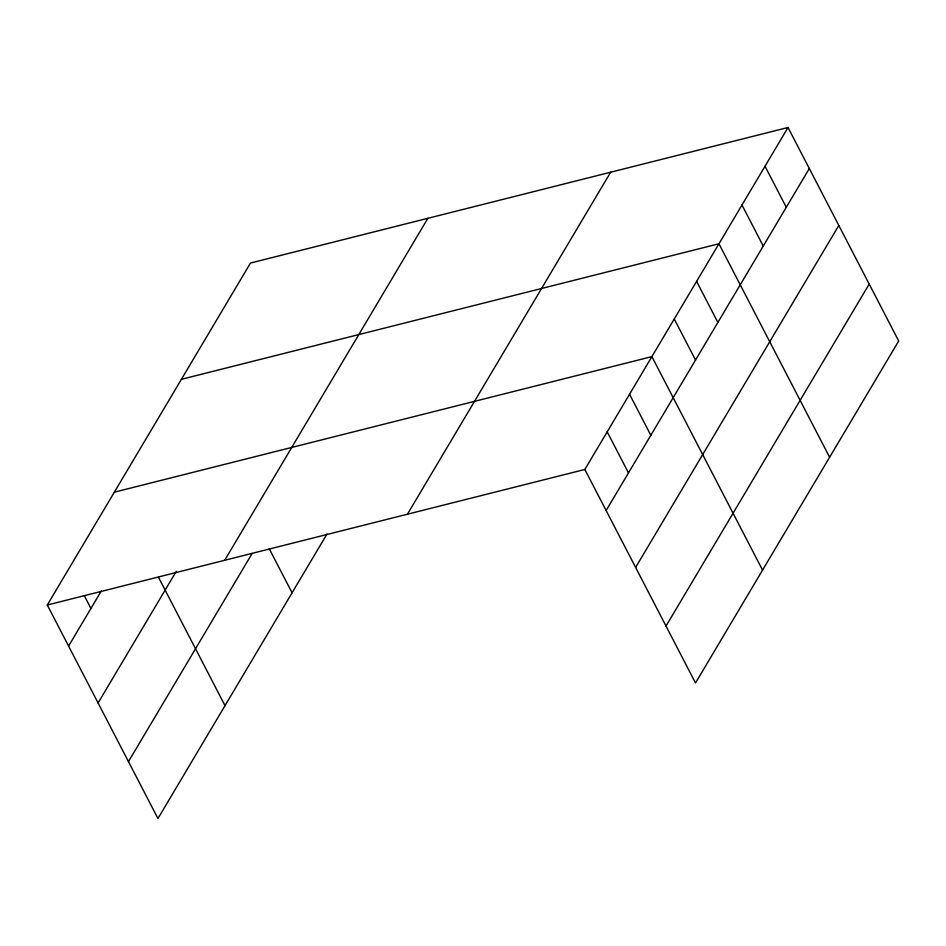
<?xml version="1.0" encoding="UTF-8"?>
<svg xmlns="http://www.w3.org/2000/svg" width="946" height="946" viewBox="0 0 946 946"><rect width="100%" height="100%" fill="white"/><g stroke="black" fill="none" stroke-linecap="round" stroke-linejoin="round"><path stroke-width="1.42" d="M326.985 534.041L157.958 818.515L47.3 605.014L250.489 263.035L788.042 127.485L898.7 340.986L695.511 682.965L584.841 469.476L788.042 127.485M68.585 646.071L101.364 590.895M98.077 702.984L176.311 571.313M224.687 560.292L427.876 218.301M128.467 761.613L252.144 553.445M407.454 514.21L610.643 172.219M606.126 510.533L809.315 168.542M635.617 567.434L838.818 225.444M666.008 626.063L869.208 284.072M181.407 379.311L718.948 243.761L829.618 457.261M114.348 492.168L651.9 356.618L762.559 570.119M47.3 605.014L584.841 469.476M765.007 166.248L786.292 207.304M741.983 205.01L763.256 246.066M696.599 281.388L717.884 322.444M674.25 319.003L695.535 360.059M629.551 394.234L650.824 435.29M607.19 431.861L628.475 472.917M269.279 548.834L292.066 592.799M158.431 577.19L225.018 705.657M84.277 595.625L90.934 608.455"/></g></svg>
